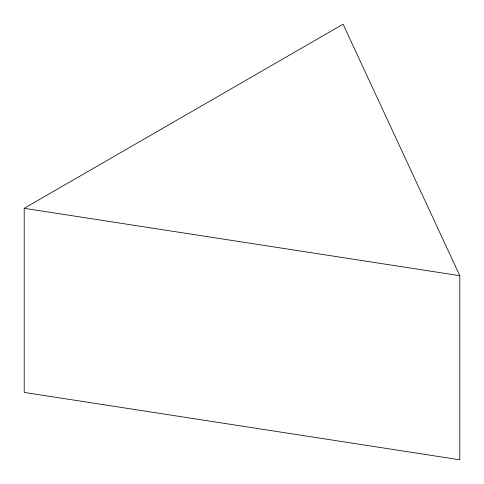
<?xml version="1.0" encoding="UTF-8"?>
<svg xmlns="http://www.w3.org/2000/svg" width="484" height="484" viewBox="0 0 484 484"><rect width="100%" height="100%" fill="white"/><g stroke="black" fill="none" stroke-linecap="round" stroke-linejoin="round"><path stroke-width="0.73" d="M24.2 208.308L343.083 24.2L459.8 275.692L459.8 459.8L24.2 392.415L24.2 208.308L459.8 275.692"/></g></svg>
